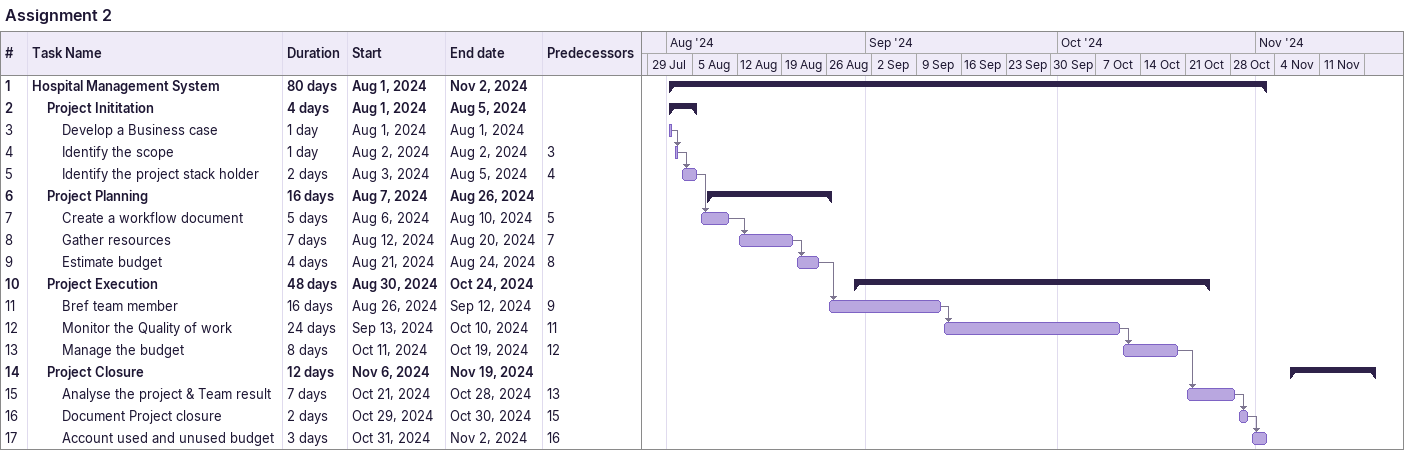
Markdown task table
Assignment 2

| ID | Level | Task | Duration | Start | Finish | Predecessors |
|---|---|---|---|---|---|---|
| 1 | 1 | **Hospital Management System** | 80d | 2024-08-01 | 2024-11-02 |  |
| 2 | 2 | **Project Inititation** | 4d | 2024-08-01 | 2024-08-05 |  |
| 3 | 3 | Develop a Business case | 1d | 2024-08-01 | 2024-08-01 |  |
| 4 | 3 | Identify the scope | 1d | 2024-08-02 | 2024-08-02 | 3 |
| 5 | 3 | Identify the project stack holder | 2d | 2024-08-03 | 2024-08-05 | 4 |
| 6 | 2 | **Project Planning** | 16d | 2024-08-07 | 2024-08-26 |  |
| 7 | 3 | Create a workflow document | 5d | 2024-08-06 | 2024-08-10 | 5 |
| 8 | 3 | Gather resources | 7d | 2024-08-12 | 2024-08-20 | 7 |
| 9 | 3 | Estimate budget | 4d | 2024-08-21 | 2024-08-24 | 8 |
| 10 | 2 | **Project Execution** | 48d | 2024-08-30 | 2024-10-24 |  |
| 11 | 3 | Bref team member | 16d | 2024-08-26 | 2024-09-12 | 9 |
| 12 | 3 | Monitor the Quality of work | 24d | 2024-09-13 | 2024-10-10 | 11 |
| 13 | 3 | Manage the budget | 8d | 2024-10-11 | 2024-10-19 | 12 |
| 14 | 2 | **Project Closure** | 12d | 2024-11-06 | 2024-11-19 |  |
| 15 | 3 | Analyse the project & Team result | 7d | 2024-10-21 | 2024-10-28 | 13 |
| 16 | 3 | Document Project closure | 2d | 2024-10-29 | 2024-10-30 | 15 |
| 17 | 3 | Account used and unused budget | 3d | 2024-10-31 | 2024-11-02 | 16 |
